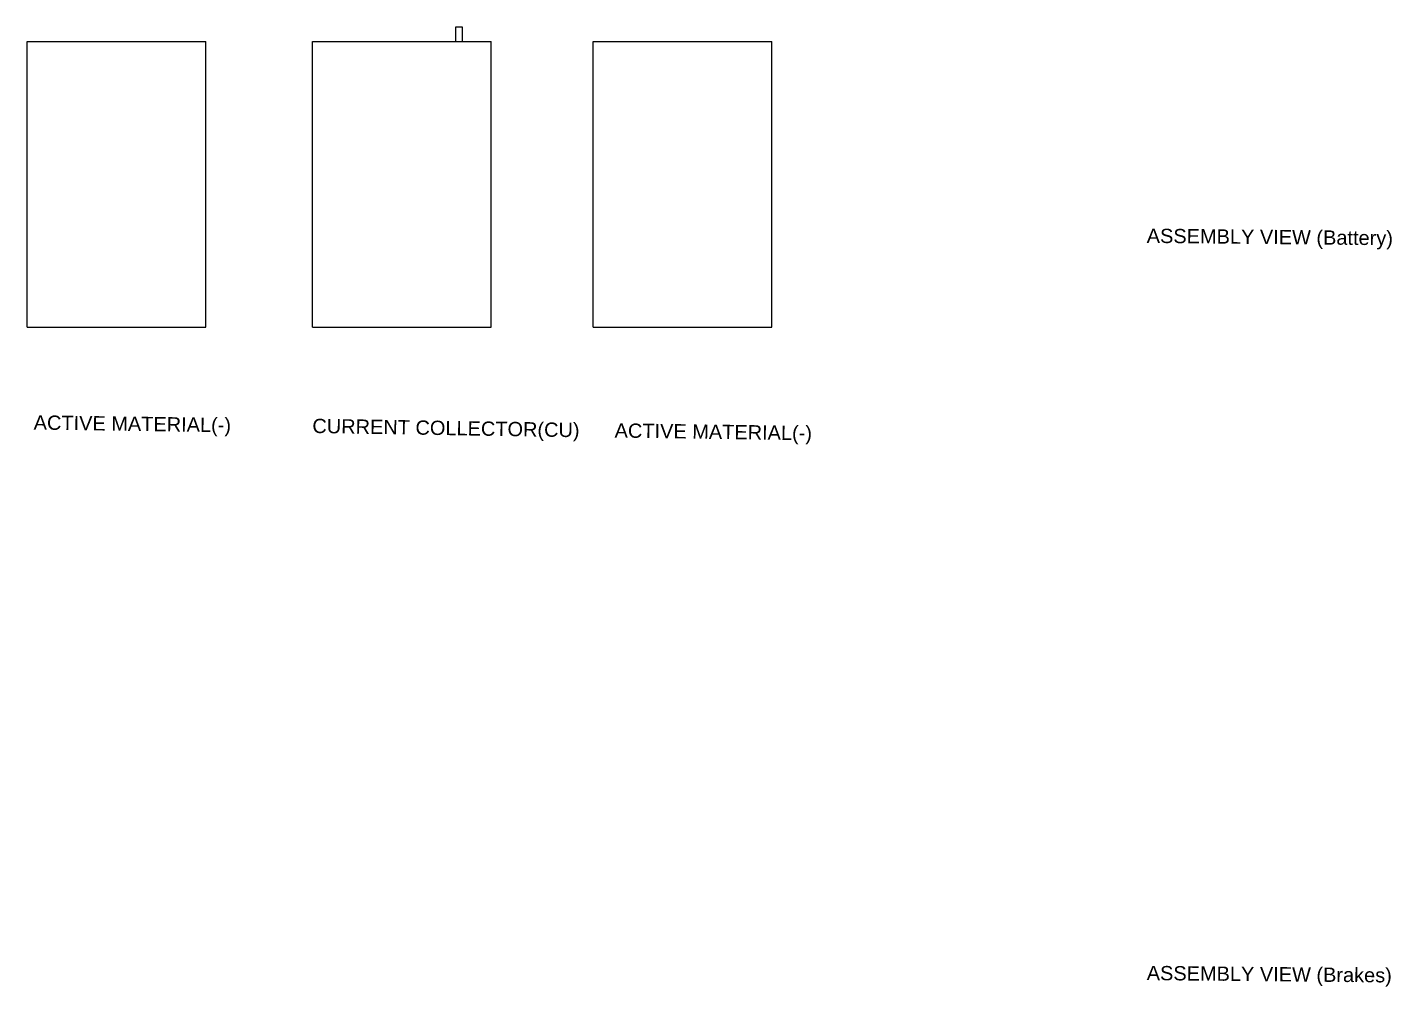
# Model space of a CAD drawing. Header units: metres. Extents: x 26.3 to 44.2, y 14.4 to 19.6.
# Drawn here: x 42.28 to 44.19, y 17.852 to 19.196 of the extents above; entities that cross this region are included whole.
import ezdxf

# ---------------------------------------------------------------- set-up
doc = ezdxf.new("R2010")
doc.units = ezdxf.units.M
doc.header["$MEASUREMENT"] = 0
doc.layers.add('Dimensions', color=7, linetype='Continuous', plot=False)
doc.layers.add('projections', color=80, linetype='Continuous')
doc.layers.add('seprator', color=254, linetype='Continuous')
doc.styles.add('Annotative', font='arial.ttf')

msp = doc.modelspace()

# ---------------------------------------------------------------- linework, layer by layer
at = {"layer": 'Dimensions', "color": 252}
for p, q in [((42.28005, 19.17552), (42.53005, 19.17552)), ((42.28005, 18.77552), (42.28005, 19.17552)), ((42.53005, 18.77552), (42.53005, 19.17552)), ((43.0723, 19.17552), (43.3223, 19.17552)), ((43.0723, 18.77552), (43.0723, 19.17552)), ((43.3223, 18.77552), (43.3223, 19.17552)), ((42.28005, 18.77552), (42.53005, 18.77552)), ((43.0723, 18.77552), (43.3223, 18.77552))]:
    msp.add_line(p, q, dxfattribs=at)
at = {"layer": 'Dimensions', "color": 1}
for p, q in [((42.67939, 19.17552), (42.92939, 19.17552)), ((42.67939, 18.77552), (42.67939, 19.17552)), ((42.92939, 18.77552), (42.92939, 19.17552)), ((42.67939, 18.77552), (42.92939, 18.77552))]:
    msp.add_line(p, q, dxfattribs=at)
at = {"layer": 'seprator', "color": 1}
for p, q in [((42.88939, 19.19552), (42.87939, 19.19552)), ((42.87939, 19.19552), (42.87939, 19.17552)), ((42.88939, 19.17552), (42.88939, 19.19552))]:
    msp.add_line(p, q, dxfattribs=at)

# ---------------------------------------------------------------- texts
at = {"layer": 'projections', "color": 2, "style": 'Annotative'}
for s, rotation, p in [('ASSEMBLY VIEW (Battery)', 359.44605, (43.84704, 18.89365)), ('ACTIVE MATERIAL(-)', 359.21849, (42.28888, 18.63225)), ('CURRENT COLLECTOR(CU)', 359.08173, (42.679, 18.62748)), ('ACTIVE MATERIAL(-)', 359.21849, (43.10212, 18.62107)), ('ASSEMBLY VIEW (Brakes)', 359.44605, (43.84704, 17.86138))]:
    msp.add_text(s, height=0.02, rotation=rotation, dxfattribs=at).set_placement(p)

doc.saveas('drawing.dxf')
